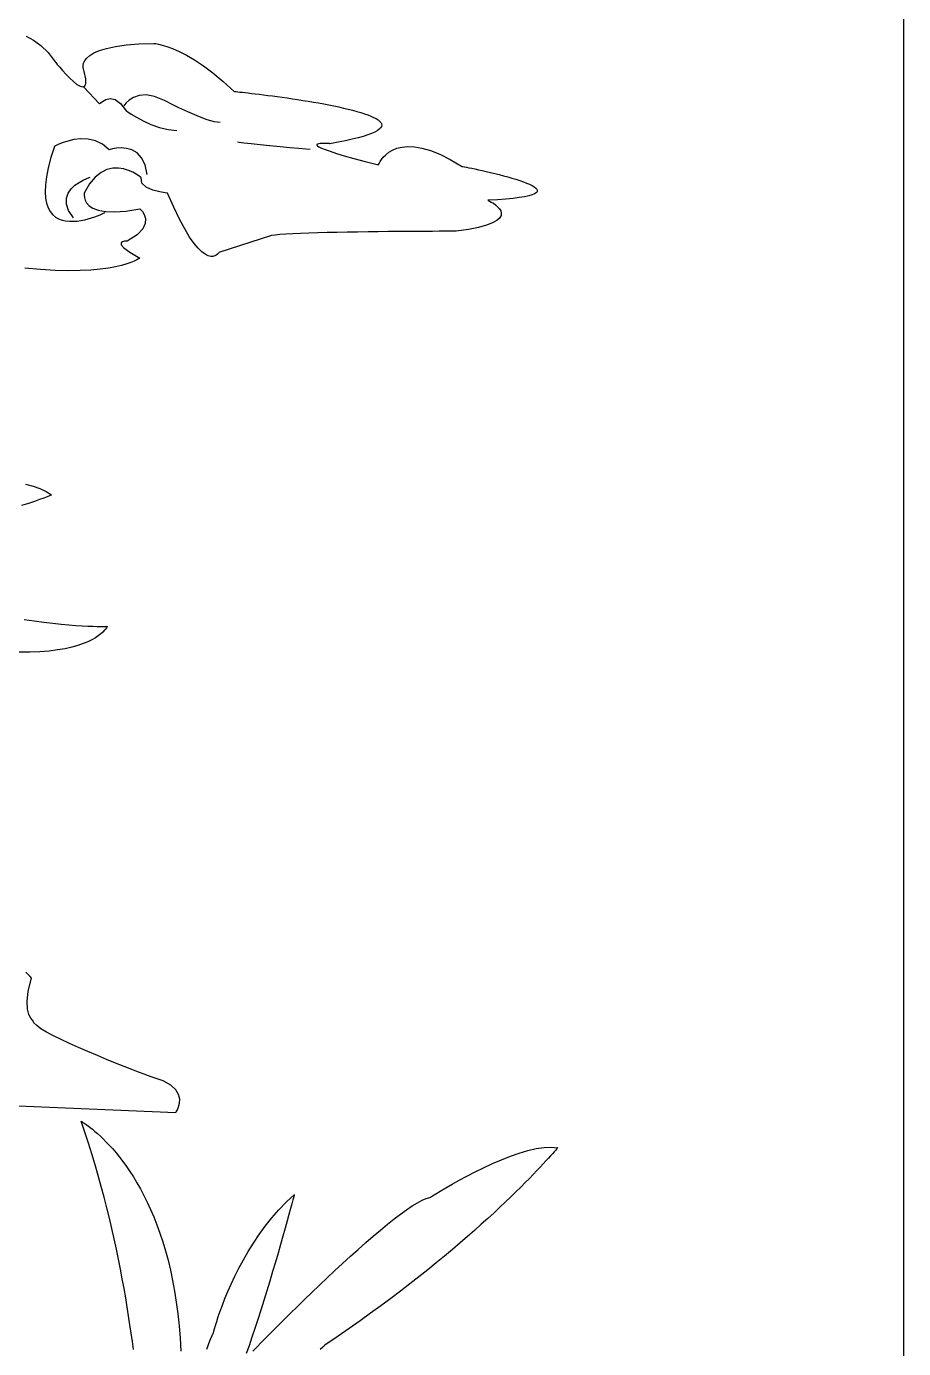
# Model space of a CAD drawing. Extents: x 61 to 149, y 52 to 245.
# Drawn here: x 126.36 to 149.17, y 80.48 to 114.85 of the extents above; entities that cross this region are included whole.
import ezdxf

# ---------------------------------------------------------------- set-up
doc = ezdxf.new("R2010")
doc.units = 0

msp = doc.modelspace()

# ---------------------------------------------------------------- linework, layer by layer
at = {"color": 250, "linetype": 'Continuous'}
for points in [[(60.8344, 245.412), (149.1656, 245.412), (149.1656, 51.588), (60.8344, 51.588), (60.8344, 245.412)], [(126.352389, 114.599289), (126.539594, 114.499563), (126.729803, 114.359653), (126.919008, 114.173564), (127.1032, 113.9353), (127.117831, 113.91693), (127.158411, 113.867069), (127.219972, 113.793588), (127.297544, 113.704362), (127.386158, 113.607263), (127.480846, 113.510164), (127.576638, 113.420938), (127.668564, 113.347456), (127.751658, 113.297593), (127.820948, 113.279221), (127.871466, 113.300213), (127.898244, 113.368442), (127.896311, 113.49178), (127.8607, 113.6781), (127.856385, 113.685948), (127.846471, 113.708164), (127.835501, 113.742758), (127.828019, 113.787738), (127.828569, 113.841113), (127.841695, 113.900892), (127.87194, 113.965085), (127.92385, 114.0317), (128.001967, 114.098746), (128.110837, 114.164233), (128.255002, 114.226169), (128.439006, 114.282563), (128.667394, 114.331424), (128.94471, 114.370761), (129.275497, 114.398583), (129.6643, 114.4129), (129.678846, 114.411728), (129.721762, 114.40614), (129.791964, 114.393025), (129.88837, 114.369274), (130.009895, 114.331776), (130.155457, 114.277421), (130.323971, 114.203099), (130.514355, 114.1057), (130.725525, 113.982114), (130.956398, 113.829231), (131.205891, 113.643941), (131.472919, 113.423134), (131.7564, 113.1637), (131.762842, 113.163048), (131.781753, 113.161107), (131.812508, 113.157899), (131.854483, 113.153447), (131.907053, 113.147773), (131.969594, 113.140901), (132.041481, 113.132852), (132.12209, 113.123649), (132.210798, 113.113314), (132.306978, 113.101871), (132.410007, 113.089341), (132.519261, 113.075747), (132.634115, 113.061112), (132.753944, 113.045458), (132.878125, 113.028808), (133.006033, 113.011183), (133.137043, 112.992608), (133.270532, 112.973104), (133.405873, 112.952694), (133.542445, 112.931399), (133.679621, 112.909244), (133.816778, 112.88625), (133.95329, 112.86244), (134.088535, 112.837837), (134.221886, 112.812462), (134.352721, 112.786339), (134.480414, 112.75949), (134.604341, 112.731937), (134.723878, 112.703703), (134.8384, 112.674811), (134.947283, 112.645283), (135.049903, 112.615142), (135.145634, 112.58441), (135.233854, 112.553109), (135.313936, 112.521263), (135.385258, 112.488893), (135.447194, 112.456022), (135.49912, 112.422673), (135.540411, 112.388869), (135.570444, 112.354631), (135.588594, 112.319983), (135.594236, 112.284947), (135.586747, 112.249544), (135.565501, 112.213799), (135.529874, 112.177733), (135.479242, 112.14137), (135.412981, 112.10473), (135.330466, 112.067838), (135.231072, 112.030715), (135.114176, 111.993384), (134.979153, 111.955868), (134.825378, 111.918189), (134.652227, 111.88037), (134.459076, 111.842433), (134.2453, 111.8044), (134.23679, 111.805054), (134.213534, 111.806637), (134.178943, 111.808576), (134.136431, 111.810301), (134.089409, 111.811241), (134.041288, 111.810823), (133.995481, 111.808478), (133.9554, 111.803633), (133.924457, 111.795717), (133.906062, 111.78416), (133.90363, 111.76839), (133.92057, 111.747836), (133.960296, 111.721926), (134.026219, 111.690089), (134.12175, 111.651754), (134.250303, 111.60635), (134.415289, 111.553306), (134.62012, 111.49205), (134.868207, 111.422011), (135.162963, 111.342618), (135.5078, 111.2533), (135.512117, 111.264061), (135.525862, 111.293622), (135.550223, 111.3379), (135.586391, 111.392812), (135.635554, 111.454275), (135.698903, 111.518207), (135.777625, 111.580523), (135.872911, 111.637141), (135.985951, 111.683978), (136.117932, 111.716952), (136.270046, 111.731978), (136.443481, 111.724974), (136.639426, 111.691857), (136.859071, 111.628544), (137.103606, 111.530953), (137.374219, 111.394999), (137.6721, 111.2166), (137.680497, 111.215016), (137.70481, 111.210368), (137.743723, 111.202813), (137.79592, 111.192507), (137.860085, 111.179608), (137.934902, 111.164272), (138.019055, 111.146655), (138.111228, 111.126914), (138.210105, 111.105207), (138.31437, 111.081688), (138.422706, 111.056516), (138.533799, 111.029847), (138.646331, 111.001838), (138.758988, 110.972644), (138.870452, 110.942424), (138.979408, 110.911333), (139.084539, 110.879528), (139.184531, 110.847166), (139.278066, 110.814404), (139.363828, 110.781397), (139.440503, 110.748304), (139.506773, 110.71528), (139.561322, 110.682483), (139.602835, 110.650068), (139.629996, 110.618193), (139.641488, 110.587014), (139.635996, 110.556688), (139.612203, 110.527371), (139.568794, 110.499221), (139.504452, 110.472393), (139.417861, 110.447045), (139.307706, 110.423333), (139.17267, 110.401414), (139.011438, 110.381445), (138.822693, 110.363581), (138.605119, 110.347981), (138.3574, 110.3348), (138.368861, 110.329251), (138.399662, 110.313293), (138.444429, 110.287958), (138.497786, 110.254277), (138.554359, 110.213283), (138.608774, 110.166007), (138.655657, 110.113483), (138.689632, 110.056742), (138.705326, 109.996816), (138.697363, 109.934737), (138.66037, 109.871537), (138.588972, 109.808249), (138.477795, 109.745904), (138.321463, 109.685535), (138.114603, 109.628173), (137.85184, 109.57485), (137.5278, 109.5266), (137.508378, 109.526593), (137.45207, 109.526544), (137.361812, 109.526409), (137.240541, 109.526148), (137.091193, 109.525718), (136.916705, 109.525075), (136.720012, 109.524179), (136.504053, 109.522986), (136.271763, 109.521454), (136.026078, 109.519541), (135.769936, 109.517204), (135.506272, 109.514402), (135.238024, 109.511091), (134.968127, 109.50723), (134.699518, 109.502775), (134.435133, 109.497686), (134.17791, 109.491918), (133.930784, 109.485431), (133.696692, 109.478181), (133.478571, 109.470126), (133.279357, 109.461225), (133.101986, 109.451434), (132.949396, 109.440711), (132.824521, 109.429014), (132.7303, 109.4163), (131.3596, 108.9755), (131.355452, 108.968994), (131.342889, 108.952436), (131.321736, 108.930269), (131.291817, 108.906934), (131.252955, 108.886875), (131.204975, 108.874532), (131.1477, 108.874348), (131.080954, 108.890765), (131.004562, 108.928226), (130.918346, 108.991171), (130.822131, 109.084043), (130.715742, 109.211284), (130.599, 109.377337), (130.471732, 109.586643), (130.333759, 109.843644), (130.184908, 110.152782), (130.025, 110.5185), (129.966716, 110.525475), (129.823263, 110.5498), (129.641738, 110.596575), (129.469237, 110.6709), (129.352859, 110.777875), (129.3397, 110.9226), (129.32425, 110.935059), (129.280133, 110.967488), (129.210697, 111.012459), (129.119293, 111.062549), (129.00927, 111.110332), (128.883976, 111.148382), (128.746762, 111.169275), (128.600976, 111.165584), (128.449968, 111.129886), (128.297087, 111.054753), (128.145683, 110.932761), (127.999104, 110.756485), (127.8607, 110.5185), (127.858779, 110.504234), (127.857359, 110.465601), (127.862953, 110.408855), (127.882074, 110.340244), (127.921235, 110.266022), (127.98695, 110.192438), (128.085731, 110.125743), (128.224093, 110.072189), (128.408547, 110.038027), (128.645607, 110.029507), (128.941787, 110.052881), (129.3036, 110.1144), (129.323679, 110.096171), (129.369542, 110.044356), (129.419631, 109.963263), (129.452388, 109.8572), (129.446251, 109.730474), (129.379664, 109.587394), (129.231067, 109.432266), (128.9789, 109.2694), (128.957345, 109.270044), (128.907895, 109.267672), (128.853376, 109.255826), (128.816612, 109.22805), (128.820428, 109.177886), (128.887648, 109.098878), (129.041097, 108.984568), (129.3036, 108.8285), (129.295339, 108.822787), (129.26964, 108.806903), (129.22513, 108.782732), (129.160434, 108.752158), (129.07418, 108.717063), (128.964993, 108.67933), (128.831499, 108.640844), (128.672325, 108.603488), (128.486097, 108.569144), (128.271442, 108.539696), (128.026985, 108.517028), (127.751353, 108.503023), (127.443172, 108.499565), (127.101069, 108.508536), (126.72367, 108.53182), (126.3096, 108.5713)], [(127.8511, 113.2729), (128.2569, 112.8365), (128.276691, 112.857659), (128.332381, 112.90453), (128.418443, 112.952206), (128.529352, 112.975779), (128.659582, 112.950341), (128.803607, 112.850984), (128.9559, 112.6528), (128.988051, 112.631088), (129.077809, 112.573847), (129.215132, 112.49292), (129.389975, 112.40015), (129.592296, 112.30738), (129.812053, 112.226453), (130.039202, 112.169212), (130.2637, 112.1475)], [(131.3912, 112.3542), (131.238551, 112.372269), (131.03253, 112.434216), (130.795859, 112.525773), (130.551263, 112.632675), (130.321465, 112.740655), (130.129189, 112.835447), (129.99716, 112.902784), (129.9481, 112.9284), (129.688924, 113.034566), (129.468589, 113.071569), (129.285776, 113.056362), (129.139163, 113.0059), (129.027429, 112.937138), (128.949255, 112.867031), (128.903319, 112.812534), (128.8883, 112.7906)], [(129.4971, 110.9992), (129.441935, 111.251605), (129.350645, 111.436489), (129.233106, 111.563498), (129.099194, 111.642278), (128.958788, 111.682475), (128.821762, 111.693734), (128.697993, 111.6857), (128.597359, 111.668019), (128.529736, 111.650337), (128.505, 111.6423), (128.333712, 111.789966), (128.149437, 111.881134), (127.959481, 111.92545), (127.77115, 111.932561), (127.59175, 111.912113), (127.428586, 111.873751), (127.288963, 111.827123), (127.180187, 111.781874), (127.109564, 111.747651), (127.0844, 111.7341), (126.992687, 111.441668), (126.924314, 111.178581), (126.877771, 110.943426), (126.851547, 110.734791), (126.844133, 110.551263), (126.854018, 110.391432), (126.879694, 110.253883), (126.919649, 110.137205), (126.972374, 110.039986), (127.036359, 109.960813), (127.110094, 109.898274), (127.192069, 109.850956), (127.280775, 109.817448), (127.3747, 109.796337), (127.472336, 109.786211), (127.572171, 109.785658), (127.672698, 109.793265), (127.772404, 109.807619), (127.869781, 109.82731), (127.963318, 109.850924), (128.051506, 109.877048), (128.132835, 109.904272), (128.205794, 109.931182), (128.268873, 109.956366), (128.320564, 109.978413), (128.359355, 109.995909), (128.383737, 110.007442), (128.3922, 110.0116)], [(131.8422, 111.849), (131.887928, 111.843854), (132.013208, 111.829885), (132.200179, 111.809299), (132.430984, 111.784302), (132.687762, 111.7571), (132.952656, 111.729898), (133.207805, 111.704901), (133.435352, 111.684315), (133.617436, 111.670346), (133.7362, 111.6652)], [(127.5805, 109.8739), (127.453258, 110.064147), (127.39554, 110.234309), (127.39525, 110.3848), (127.440294, 110.516035), (127.518575, 110.628427), (127.617998, 110.722392), (127.726468, 110.798344), (127.831889, 110.856696), (127.922165, 110.897863), (127.9852, 110.92226), (128.0089, 110.9303)], [(126.329844, 102.95094), (126.527454, 102.901388), (126.708175, 102.839267), (126.86937, 102.763597), (127.0084, 102.6734), (126.995768, 102.667655), (126.958085, 102.651219), (126.895666, 102.625285), (126.80883, 102.59105), (126.697892, 102.549709), (126.563169, 102.502456), (126.404979, 102.450488), (126.223638, 102.395)], [(126.298732, 99.435578), (126.560204, 99.396044), (126.807144, 99.362611), (127.039033, 99.334779), (127.255353, 99.312047), (127.455585, 99.293916), (127.63921, 99.279884), (127.805709, 99.269453), (127.954563, 99.262122), (128.085253, 99.257391), (128.197261, 99.25476), (128.290067, 99.253729), (128.363153, 99.253797), (128.416, 99.254465), (128.448089, 99.255233), (128.4589, 99.2556), (128.456441, 99.250489), (128.44837, 99.235877), (128.433648, 99.212849), (128.411236, 99.182489), (128.380095, 99.145879), (128.339186, 99.104105), (128.28747, 99.058249), (128.223907, 99.009396), (128.147459, 98.95863), (128.057086, 98.907034), (127.951749, 98.855691), (127.830408, 98.805687), (127.692026, 98.758104), (127.535563, 98.714027), (127.359978, 98.674538), (127.164235, 98.640723), (126.947292, 98.613665), (126.708112, 98.594447), (126.445654, 98.584154), (126.158881, 98.583869)], [(122.45, 86.9466), (130.2414, 86.6159), (130.253447, 86.633683), (130.281509, 86.68321), (130.313466, 86.758749), (130.337198, 86.854569), (130.340588, 86.964937), (130.311514, 87.084123), (130.237857, 87.206394), (130.107499, 87.326018), (129.90832, 87.437264), (129.6282, 87.5344), (129.603325, 87.543581), (129.532319, 87.56999), (129.420609, 87.611923), (129.273623, 87.667675), (129.096786, 87.735544), (128.895527, 87.813827), (128.675273, 87.900819), (128.441451, 87.994817), (128.199488, 88.094118), (127.954812, 88.197018), (127.712849, 88.301814), (127.479027, 88.406802), (127.258773, 88.510278), (127.057514, 88.61054), (126.880677, 88.705883), (126.733691, 88.794604), (126.621981, 88.874999), (126.550975, 88.945366), (126.5261, 89.004), (126.508955, 89.01878), (126.468459, 89.068261), (126.42102, 89.160159), (126.383047, 89.302188), (126.370947, 89.502061), (126.401129, 89.767494), (126.49, 90.1062), (126.44989, 90.150578), (126.342259, 90.267253)], [(129.13717, 80.451291), (129.109687, 80.659775), (129.07994, 80.874964), (129.047841, 81.096547), (129.013301, 81.32421), (128.976235, 81.557641), (128.936553, 81.796527), (128.894169, 82.040557), (128.848994, 82.289416), (128.800941, 82.542794), (128.749922, 82.800376), (128.695849, 83.061851), (128.638636, 83.326906), (128.578194, 83.595229), (128.514435, 83.866506), (128.447272, 84.140426), (128.376618, 84.416676), (128.302383, 84.694942), (128.224482, 84.974914), (128.142826, 85.256277), (128.057327, 85.53872), (127.967899, 85.82193), (127.874452, 86.105594), (127.7769, 86.3894), (127.781111, 86.387021), (127.793476, 86.379768), (127.813595, 86.367462), (127.841068, 86.349929), (127.875494, 86.32699), (127.916474, 86.29847), (127.963606, 86.264191), (128.016492, 86.223978), (128.074729, 86.177653), (128.137919, 86.125039), (128.205661, 86.065961), (128.277554, 86.000241), (128.353199, 85.927703), (128.432194, 85.84817), (128.514141, 85.761465), (128.598638, 85.667412), (128.685285, 85.565834), (128.773682, 85.456554), (128.863428, 85.339397), (128.954124, 85.214184), (129.045369, 85.08074), (129.136763, 84.938888), (129.227905, 84.78845), (129.318395, 84.629252), (129.407833, 84.461115), (129.49582, 84.283863), (129.581953, 84.09732), (129.665833, 83.901308), (129.747061, 83.695652), (129.825235, 83.480174), (129.899955, 83.254698), (129.970821, 83.019047), (130.037433, 82.773045), (130.09939, 82.516515), (130.156293, 82.24928), (130.20774, 81.971163), (130.253332, 81.681989), (130.292668, 81.381579), (130.325348, 81.069759), (130.350972, 80.74635), (130.36914, 80.411176)], [(132.244644, 80.413341), (132.346008, 80.516715), (132.462051, 80.634558), (132.591617, 80.765535), (132.733549, 80.908311), (132.886691, 81.061552), (133.049885, 81.223922), (133.221976, 81.394089), (133.401806, 81.570716), (133.588219, 81.75247), (133.780059, 81.938016), (133.976168, 82.126019), (134.17539, 82.315145), (134.376569, 82.50406), (134.578548, 82.691428), (134.780169, 82.875916), (134.980277, 83.056188), (135.177715, 83.230911), (135.371326, 83.39875), (135.559953, 83.558369), (135.742441, 83.708435), (135.917631, 83.847614), (136.084369, 83.97457), (136.241496, 84.087969), (136.387857, 84.186476), (136.522294, 84.268757), (136.643652, 84.333478), (136.750772, 84.379304), (136.8425, 84.4049), (136.861308, 84.416806), (136.915601, 84.450676), (137.002183, 84.503737), (137.117859, 84.573216), (137.259432, 84.656342), (137.423708, 84.750341), (137.60749, 84.852441), (137.807582, 84.959869), (138.02079, 85.069853), (138.243916, 85.179621), (138.473765, 85.286399), (138.707141, 85.387415), (138.94085, 85.479897), (139.171694, 85.561071), (139.396478, 85.628167), (139.612006, 85.678409), (139.815083, 85.709028), (140.002513, 85.717249), (140.1711, 85.7003), (140.167345, 85.695786), (140.156081, 85.682381), (140.137308, 85.660288), (140.111025, 85.629712), (140.077233, 85.590857), (140.035931, 85.543927), (139.98712, 85.489127), (139.930799, 85.426659), (139.866969, 85.356729), (139.79563, 85.279541), (139.716781, 85.195298), (139.630422, 85.104205), (139.536554, 85.006466), (139.435177, 84.902285), (139.32629, 84.791866), (139.209894, 84.675414), (139.085988, 84.553132), (138.954572, 84.425224), (138.815647, 84.291896), (138.669212, 84.15335), (138.515268, 84.009791), (138.353815, 83.861424), (138.184851, 83.708451), (138.008378, 83.551078), (137.824396, 83.389509), (137.632904, 83.223947), (137.433902, 83.054597), (137.227391, 82.881663), (137.01337, 82.705349), (136.791839, 82.525859), (136.562799, 82.343398), (136.326249, 82.158169), (136.082189, 81.970376), (135.83062, 81.780225), (135.571541, 81.587918), (135.304952, 81.39366), (135.030854, 81.197655), (134.749246, 81.000107), (134.460128, 80.801221), (134.1635, 80.6012), (134.152071, 80.591441), (134.118792, 80.562853), (134.065174, 80.516465), (133.992729, 80.453309)], [(131.050516, 80.465064), (131.127647, 80.678489), (131.2137, 80.8768), (131.217101, 80.890185), (131.227487, 80.929212), (131.245131, 80.992188), (131.27031, 81.07742), (131.303296, 81.183216), (131.344365, 81.307881), (131.393791, 81.449724), (131.451848, 81.607052), (131.51881, 81.778171), (131.594953, 81.961389), (131.68055, 82.155012), (131.775876, 82.357349), (131.881206, 82.566706), (131.996813, 82.781391), (132.122972, 82.999709), (132.259958, 83.219969), (132.408045, 83.440478), (132.567508, 83.659543), (132.73862, 83.87547), (132.921656, 84.086567), (133.116892, 84.291141), (133.3246, 84.4875), (133.320234, 84.471146), (133.307473, 84.423572), (133.286826, 84.347005), (133.258798, 84.243675), (133.223898, 84.115812), (133.182632, 83.965644), (133.135506, 83.7954), (133.08303, 83.60731), (133.025708, 83.403603), (132.964049, 83.186507), (132.89856, 82.958253), (132.829747, 82.721068), (132.758119, 82.477183), (132.684181, 82.228827), (132.608441, 81.978228), (132.531406, 81.727615), (132.453583, 81.479218), (132.37548, 81.235266), (132.297603, 80.997989), (132.220459, 80.769614), (132.144556, 80.552371), (132.070401, 80.34849)]]:
    msp.add_lwpolyline(points, dxfattribs=at)

doc.saveas('drawing.dxf')
